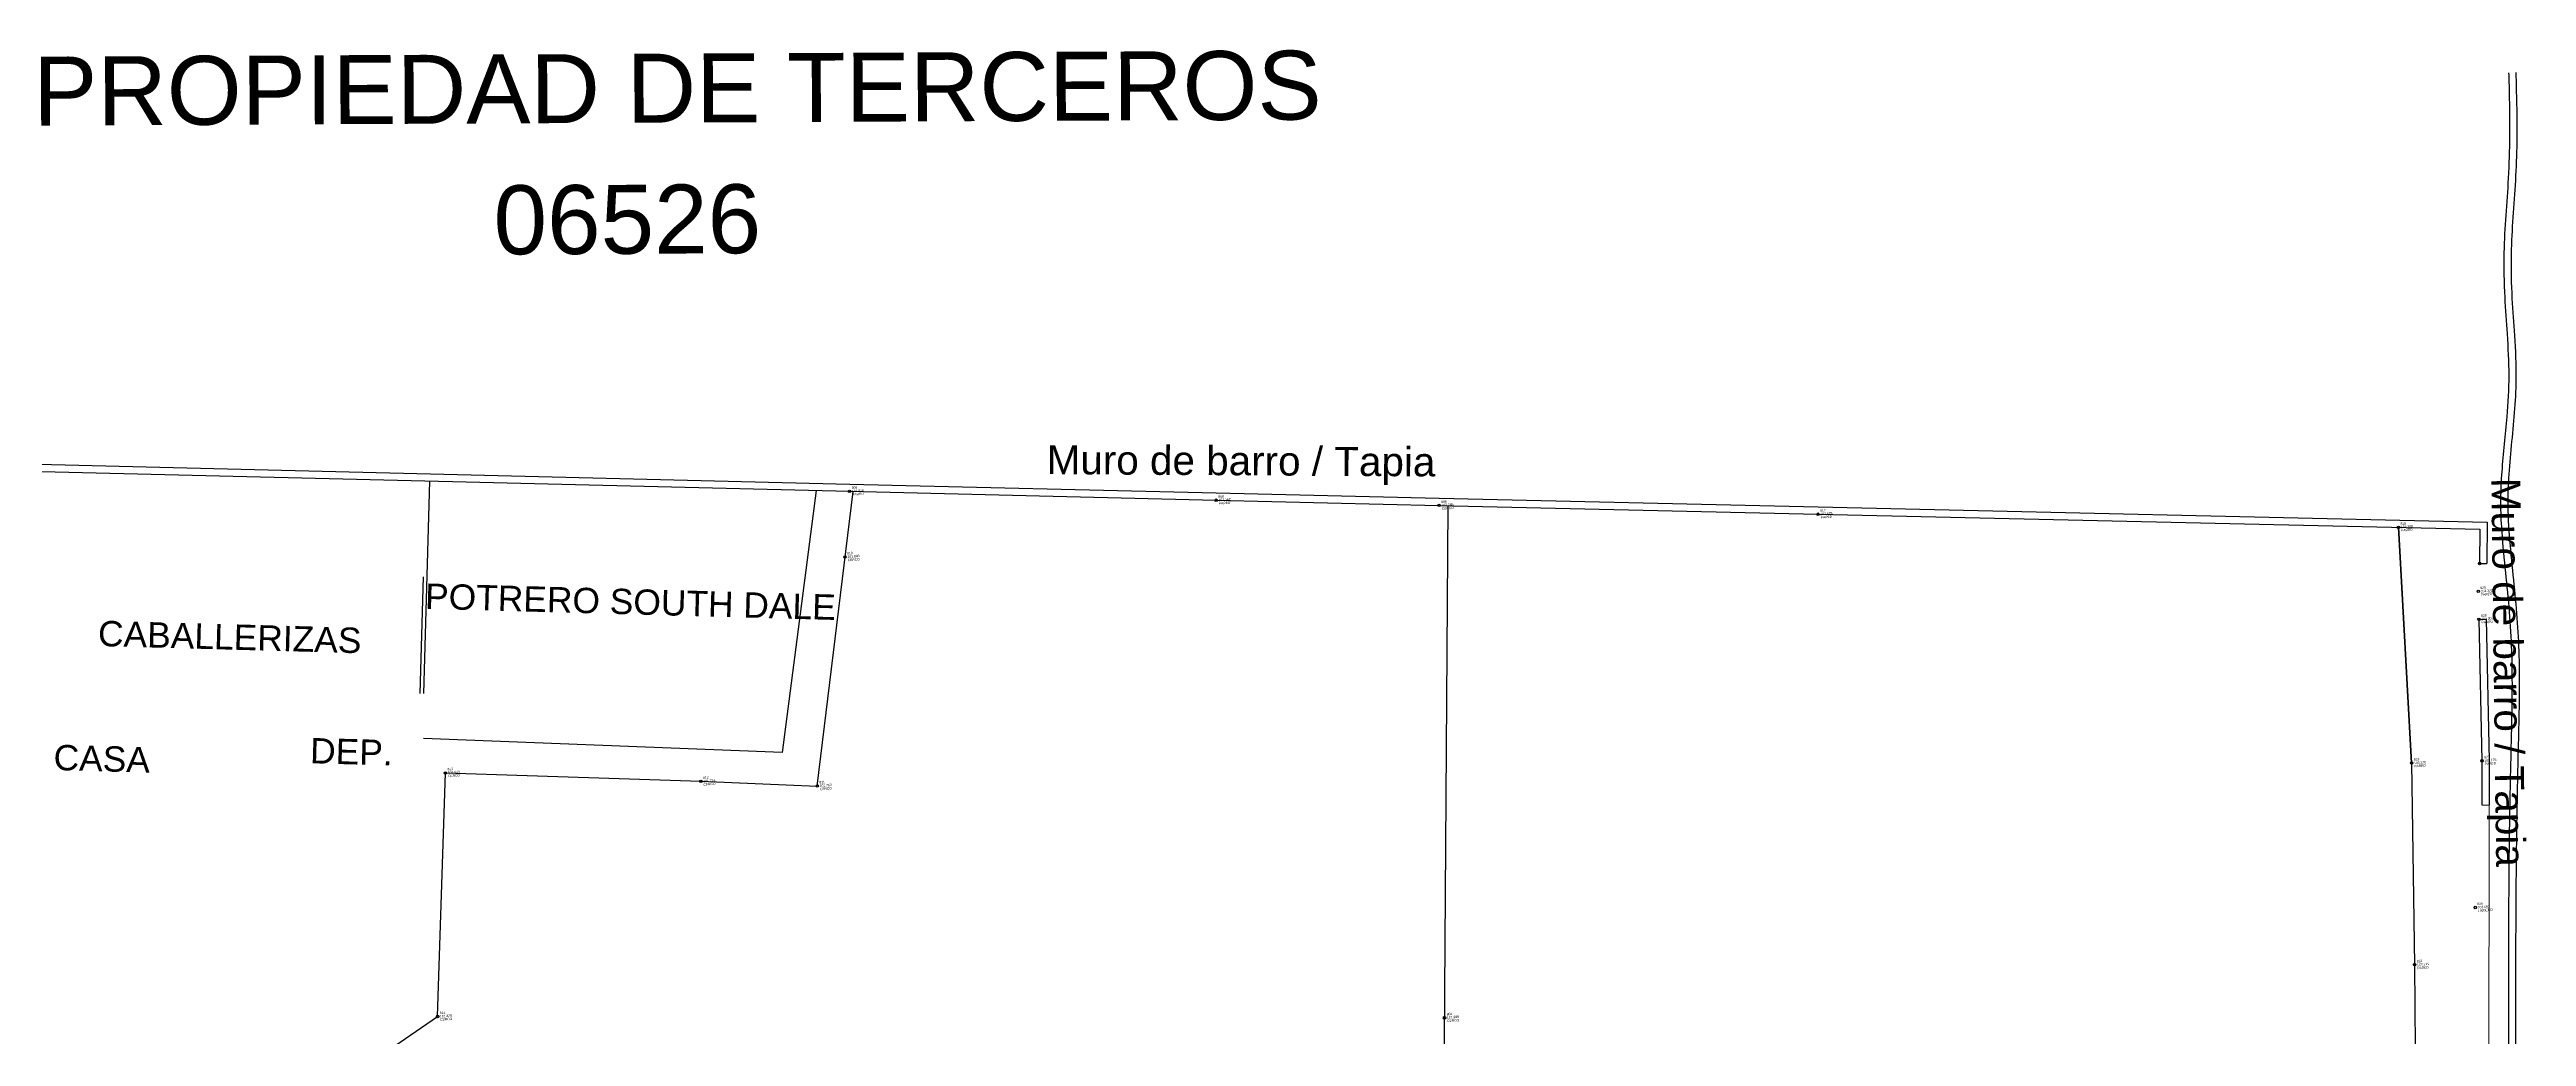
# Model space of a CAD drawing. Header units: metres. Extents: x -4524 to 2222, y -1534 to 2985.
# Drawn here: x -4026.9 to -3821.3, y 2903.2 to 2985 of the extents above; entities that cross this region are included whole.
import ezdxf
from ezdxf.enums import TextEntityAlignment as Align

# ---------------------------------------------------------------- set-up
doc = ezdxf.new("R2010")
doc.units = ezdxf.units.M
doc.header["$LTSCALE"] = 25.4
doc.header["$MEASUREMENT"] = 0
doc.layers.add('51', color=7, linetype='Continuous')
doc.layers.add('CANAL', color=140, linetype='Continuous')
doc.styles.add('CUADROS', font='')
doc.styles.get('CUADROS').set_extended_font_data('Arial')

msp = doc.modelspace()

# ---------------------------------------------------------------- linework, layer by layer
at = {"color": 30, "true_color": 0xf26722}
for p, q in [((-4071.98, 2951.69), (-3960.45, 2948.97)), ((-4027.52, 2950), (-3960.47, 2948.37)), ((-3960.47, 2948.37), (-3930.04, 2947.63)), ((-3960.45, 2948.97), (-3930.03, 2948.23)), ((-3930.03, 2948.23), (-3911.53, 2947.8)), ((-3911.53, 2947.8), (-3880.08, 2947.07)), ((-3930.04, 2947.63), (-3911.55, 2947.2)), ((-3911.55, 2947.2), (-3880.09, 2946.47)), ((-3880.09, 2946.47), (-3825.16, 2945.23)), ((-3880.08, 2947.07), (-3824.55, 2945.82)), ((-3824.55, 2945.82), (-3824.59, 2942.37)), ((-3825.16, 2945.23), (-3825.19, 2942.38)), ((-3825.19, 2942.38), (-3824.59, 2942.37)), ((-3825.25, 2937.75), (-3824.65, 2937.77)), ((-3825.25, 2937.75), (-3824.99, 2926.02)), ((-3824.65, 2937.77), (-3824.39, 2926.04)), ((-3824.99, 2926.02), (-3825, 2922.36)), ((-3824.39, 2926.04), (-3824.4, 2922.37)), ((-3825, 2922.36), (-3824.4, 2922.34))]:
    msp.add_line(p, q, dxfattribs=at)
for p, q in [((-3995.33, 2949.22), (-3995.82, 2931.6)), ((-3995.85, 2941.28), (-3996.12, 2931.61))]:
    msp.add_line(p, q)
at = {"color": 7, "lineweight": 30}
for p, q in [((-3963.23, 2948.43), (-3966.07, 2926.7)), ((-3963.15, 2923.93), (-3960.18, 2948.36)), ((-3911.31, 2874.67), (-3910.78, 2947.18)), ((-3830.83, 2925.83), (-3831.92, 2945.39)), ((-3831.92, 2945.39), (-3830.83, 2925.83)), ((-3966.07, 2926.7), (-3995.82, 2927.86)), ((-3830.83, 2925.83), (-3830.59, 2909.11)), ((-3994.66, 2904.82), (-3994.01, 2925.02)), ((-3994.01, 2925.02), (-3972.81, 2924.32)), ((-3972.81, 2924.32), (-3963.15, 2923.93)), ((-3830.59, 2909.11), (-3830.45, 2889.65)), ((-4001.84, 2899.9), (-3994.66, 2904.82))]:
    msp.add_line(p, q, dxfattribs=at)
at = {"linetype": 'Continuous'}
for p, q in [((-3960.47, 2948.37), (-3960.47, 2948.37)), ((-3960.47, 2948.37), (-3960.47, 2948.37)), ((-3930.04, 2947.63), (-3930.04, 2947.63)), ((-3930.04, 2947.63), (-3930.04, 2947.63)), ((-3911.55, 2947.2), (-3911.55, 2947.2)), ((-3911.55, 2947.2), (-3911.55, 2947.2)), ((-3880.09, 2946.47), (-3880.09, 2946.47)), ((-3880.09, 2946.47), (-3880.09, 2946.47)), ((-3831.92, 2945.39), (-3831.92, 2945.39)), ((-3831.92, 2945.39), (-3831.92, 2945.39)), ((-3960.84, 2942.92), (-3960.84, 2942.92)), ((-3960.84, 2942.92), (-3960.84, 2942.92)), ((-3825.19, 2942.38), (-3825.19, 2942.38)), ((-3825.19, 2942.38), (-3825.19, 2942.38)), ((-3825.3, 2940.07), (-3825.3, 2940.07)), ((-3825.3, 2940.07), (-3825.3, 2940.07)), ((-3825.25, 2937.75), (-3825.25, 2937.75)), ((-3825.25, 2937.75), (-3825.25, 2937.75)), ((-3830.83, 2925.83), (-3830.83, 2925.83)), ((-3830.83, 2925.83), (-3830.83, 2925.83)), ((-3824.99, 2926.02), (-3824.99, 2926.02)), ((-3824.99, 2926.02), (-3824.99, 2926.02)), ((-3994.01, 2925.02), (-3994.01, 2925.02)), ((-3994.01, 2925.02), (-3994.01, 2925.02)), ((-3972.81, 2924.32), (-3972.81, 2924.32)), ((-3972.81, 2924.32), (-3972.81, 2924.32)), ((-3963.15, 2923.93), (-3963.15, 2923.93)), ((-3963.15, 2923.93), (-3963.15, 2923.93)), ((-3825.55, 2913.86), (-3825.55, 2913.86)), ((-3825.55, 2913.86), (-3825.55, 2913.86)), ((-3830.59, 2909.11), (-3830.59, 2909.11)), ((-3830.59, 2909.11), (-3830.59, 2909.11)), ((-3994.66, 2904.82), (-3994.66, 2904.82)), ((-3994.66, 2904.82), (-3994.66, 2904.82)), ((-3911.09, 2904.71), (-3911.09, 2904.71)), ((-3911.09, 2904.71), (-3911.09, 2904.71))]:
    msp.add_line(p, q, dxfattribs=at)
at = {"color": 5, "lineweight": 20}
msp.add_line((-3824.47, 2850.69), (-3824.4, 2922.34), dxfattribs=at)
at = {"linetype": 'Continuous'}
for centre in [(-3960.47, 2948.37), (-3930.04, 2947.63), (-3911.55, 2947.2), (-3880.09, 2946.47), (-3831.92, 2945.39), (-3960.84, 2942.92), (-3825.19, 2942.38), (-3825.3, 2940.07), (-3825.25, 2937.75), (-3830.83, 2925.83), (-3824.99, 2926.02), (-3994.01, 2925.02), (-3972.81, 2924.32), (-3963.15, 2923.93), (-3825.55, 2913.86), (-3830.59, 2909.11), (-3994.66, 2904.82), (-3911.09, 2904.71)]:
    msp.add_circle(centre, 0.1, dxfattribs=at)
at = {"layer": 'CANAL', "color": 140, "ltscale": 0.4}
for points, knots in [([(-3822.64, 2773), (-3822.6, 2773.49), (-3822.57, 2773.97), (-3822.45, 2775.72), (-3822.37, 2776.98), (-3822.18, 2781.27), (-3822.19, 2784.29), (-3822.21, 2788.84), (-3822.22, 2790.35), (-3822.2, 2794.9), (-3822.11, 2797.93), (-3822.07, 2803.4), (-3822.11, 2805.85), (-3822.18, 2809.91), (-3822.21, 2811.52), (-3822.25, 2816.36), (-3822.19, 2819.58), (-3822.26, 2823.89), (-3822.29, 2824.99), (-3822.4, 2827.18), (-3822.47, 2828.28), (-3822.62, 2830.65), (-3822.7, 2831.92), (-3822.89, 2835.73), (-3822.92, 2838.27), (-3822.93, 2842.45), (-3822.92, 2844.09), (-3822.93, 2848.08), (-3822.96, 2850.44), (-3823, 2857.53), (-3822.98, 2862.26), (-3822.9, 2871.35), (-3822.85, 2875.72), (-3822.79, 2883.34), (-3822.77, 2886.58), (-3822.76, 2893.06), (-3822.76, 2896.3), (-3822.78, 2906.03), (-3822.79, 2912.52), (-3822.69, 2920.82), (-3822.66, 2922.63), (-3822.58, 2926.3), (-3822.53, 2928.15), (-3822.46, 2931.85), (-3822.46, 2933.69), (-3822.57, 2936.61), (-3822.64, 2937.69), (-3822.83, 2939.86), (-3822.95, 2940.95), (-3823.17, 2943.16), (-3823.29, 2944.29), (-3823.4, 2946.18), (-3823.43, 2946.95), (-3823.41, 2948.48), (-3823.38, 2949.24), (-3823.21, 2951.53), (-3823.04, 2953.04), (-3822.82, 2955.7), (-3822.74, 2956.84), (-3822.74, 2959.12), (-3822.81, 2960.27), (-3822.95, 2962.43), (-3823.03, 2963.44), (-3823.14, 2965.69), (-3823.16, 2966.92), (-3823.12, 2969.19), (-3823.06, 2970.22), (-3822.92, 2972.28), (-3822.84, 2973.3), (-3822.72, 2975.5), (-3822.68, 2976.67), (-3822.67, 2979.03), (-3822.68, 2980.21), (-3822.72, 2981.95), (-3822.73, 2982.51), (-3822.75, 2983.07)], [0.464816, 0.464816, 0.464816, 0.464816, 1.910727, 1.910727, 5.732182, 5.732182, 14.820846, 14.820846, 19.362837, 19.362837, 28.446817, 28.446817, 35.802837, 35.802837, 40.631258, 40.631258, 50.2881, 50.2881, 53.595347, 53.595347, 56.902594, 56.902594, 60.710368, 60.710368, 68.325917, 68.325917, 73.230197, 73.230197, 80.315521, 80.315521, 94.486168, 94.486168, 107.600603, 107.600603, 117.330893, 117.330893, 127.061184, 127.061184, 146.521765, 146.521765, 151.952623, 151.952623, 157.497948, 157.497948, 163.043273, 163.043273, 166.320673, 166.320673, 169.598073, 169.598073, 172.978467, 172.978467, 175.255012, 175.255012, 177.531557, 177.531557, 182.084648, 182.084648, 185.549122, 185.549122, 189.013597, 189.013597, 192.049286, 192.049286, 195.724154, 195.724154, 198.807238, 198.807238, 201.890323, 201.890323, 205.438426, 205.438426, 208.986529, 208.986529, 210.663375, 210.663375, 210.663375, 210.663375]), ([(-3822.03, 2773.04), (-3822, 2773.5), (-3821.97, 2773.95), (-3821.85, 2775.67), (-3821.77, 2776.94), (-3821.58, 2781.31), (-3821.59, 2784.4), (-3821.61, 2789), (-3821.62, 2790.5), (-3821.59, 2795.01), (-3821.51, 2798.01), (-3821.47, 2803.55), (-3821.51, 2806.07), (-3821.58, 2810.12), (-3821.61, 2811.65), (-3821.64, 2816.22), (-3821.59, 2819.28), (-3821.65, 2823.73), (-3821.69, 2825.13), (-3821.84, 2827.91), (-3821.93, 2829.3), (-3822.11, 2832.07), (-3822.18, 2833.44), (-3822.28, 2836.2), (-3822.3, 2837.58), (-3822.33, 2841.07), (-3822.32, 2843.17), (-3822.32, 2847.56), (-3822.35, 2849.84), (-3822.38, 2854.39), (-3822.39, 2856.66), (-3822.37, 2863.23), (-3822.34, 2867.51), (-3822.26, 2875.69), (-3822.22, 2879.59), (-3822.16, 2887.81), (-3822.16, 2892.13), (-3822.17, 2900.77), (-3822.18, 2905.09), (-3822.17, 2912.93), (-3822.15, 2916.46), (-3822.07, 2922.3), (-3822.02, 2924.63), (-3821.91, 2929.29), (-3821.84, 2931.62), (-3821.9, 2934.99), (-3821.94, 2936.04), (-3822.07, 2938.12), (-3822.17, 2939.16), (-3822.38, 2941.29), (-3822.5, 2942.38), (-3822.7, 2944.57), (-3822.79, 2945.65), (-3822.84, 2947.64), (-3822.81, 2948.54), (-3822.7, 2950.35), (-3822.62, 2951.25), (-3822.36, 2953.98), (-3822.17, 2955.8), (-3822.13, 2958.86), (-3822.19, 2960.07), (-3822.34, 2962.31), (-3822.42, 2963.33), (-3822.54, 2965.59), (-3822.56, 2966.82), (-3822.52, 2969.06), (-3822.47, 2970.07), (-3822.33, 2972.1), (-3822.25, 2973.12), (-3822.13, 2975.19), (-3822.09, 2976.25), (-3822.07, 2978.36), (-3822.07, 2979.42), (-3822.11, 2981.34), (-3822.13, 2982.21), (-3822.15, 2983.08)], [0.547608, 0.547608, 0.547608, 0.547608, 1.907467, 1.907467, 5.722402, 5.722402, 14.985071, 14.985071, 19.496358, 19.496358, 28.518932, 28.518932, 36.082893, 36.082893, 40.664299, 40.664299, 49.827113, 49.827113, 53.999742, 53.999742, 58.17237, 58.17237, 62.322319, 62.322319, 66.472267, 66.472267, 72.791674, 72.791674, 79.620992, 79.620992, 86.45031, 86.45031, 99.307695, 99.307695, 110.997072, 110.997072, 123.963628, 123.963628, 136.930185, 136.930185, 147.497858, 147.497858, 154.474496, 154.474496, 161.451134, 161.451134, 164.569916, 164.569916, 167.688698, 167.688698, 170.981301, 170.981301, 174.273905, 174.273905, 177.008406, 177.008406, 179.742907, 179.742907, 185.211909, 185.211909, 188.830926, 188.830926, 191.911949, 191.911949, 195.627725, 195.627725, 198.682107, 198.682107, 201.736489, 201.736489, 204.895194, 204.895194, 208.0539, 208.0539, 210.663375, 210.663375, 210.663375, 210.663375])]:
    msp.add_open_spline(points, degree=3, knots=knots, dxfattribs=at)

# ---------------------------------------------------------------- texts
at = {"color": 2, "char_height": 0.2, "attachment_point": 4, "rotation": 4.5222}
for s, insert in [('809', (-3960.29, 2948.66)), ('808', (-3929.86, 2947.92)), ('806', (-3911.37, 2947.49)), ('817', (-3879.92, 2946.76)), ('818', (-3831.75, 2945.68)), ('810', (-3960.67, 2943.22)), ('829', (-3825.13, 2940.36)), ('828', (-3825.07, 2938.05)), ('813', (-3993.83, 2925.32)), ('819', (-3830.65, 2926.12)), ('827', (-3824.81, 2926.32)), ('812', (-3972.63, 2924.61)), ('811', (-3962.98, 2924.23)), ('826', (-3825.38, 2914.15)), ('820', (-3830.41, 2909.4)), ('814', (-3994.48, 2905.11)), ('804', (-3910.91, 2905.01))]:
    msp.add_mtext(s, dxfattribs=dict(at, insert=insert))
at = {"color": 1, "char_height": 0.2, "attachment_point": 4, "rotation": 4.5222}
for s, insert in [('101.876', (-3960.27, 2948.38)), ('102.162', (-3929.84, 2947.64)), ('102.285', (-3911.35, 2947.21)), ('102.679', (-3879.9, 2946.48)), ('103.308', (-3831.72, 2945.4)), ('101.848', (-3960.64, 2942.94)), ('103.342', (-3825.1, 2940.08)), ('103.301', (-3825.05, 2937.77)), ('101.544', (-3993.81, 2925.04)), ('103.220', (-3830.63, 2925.84)), ('103.175', (-3824.79, 2926.04)), ('101.714', (-3972.61, 2924.33)), ('101.752', (-3962.95, 2923.95)), ('103.091', (-3825.35, 2913.87)), ('103.114', (-3830.39, 2909.12)), ('101.329', (-3994.46, 2904.83)), ('101.989', (-3910.89, 2904.73))]:
    msp.add_mtext(s, dxfattribs=dict(at, insert=insert))
at = {"color": 3, "char_height": 0.2, "attachment_point": 4, "rotation": 4.5222}
for s, insert in [('PARED', (-3960.25, 2948.1)), ('PARED', (-3929.82, 2947.36)), ('CERCO', (-3911.32, 2946.93)), ('PARED', (-3879.87, 2946.2)), ('PARED', (-3831.7, 2945.12)), ('CERCO', (-3960.62, 2942.66)), ('PARED', (-3825.08, 2939.8)), ('PARED', (-3825.03, 2937.49)), ('PARED', (-3830.61, 2925.57)), ('PARED', (-3824.77, 2925.76)), ('CERCO', (-3993.79, 2924.76)), ('CERCO', (-3972.59, 2924.05)), ('CERCO', (-3962.93, 2923.67)), ('LINDERO', (-3825.33, 2913.59)), ('PARED', (-3830.36, 2908.84)), ('CERCO', (-3994.44, 2904.56)), ('CERCO', (-3910.87, 2904.45))]:
    msp.add_mtext(s, dxfattribs=dict(at, insert=insert))
at = {"layer": '51', "color": 7, "linetype": 'Continuous', "style": 'CUADROS'}
for s, height, rotation, p in [('PROPIEDAD DE TERCEROS', 5.7166, 0.2709, (-4028.21, 2978.69)), ('06526', 5.717, 0.2709, (-3990, 2968.01)), ('POTRERO SOUTH DALE', 2.1017, 358.4348, (-3995.72, 2938.63)), ('CABALLERIZAS', 2.1017, 358.4348, (-4022.86, 2935.54, 102)), ('CASA', 2.102, 358.4348, (-4026.55, 2925.26)), ('DEP.', 2.102, 358.4348, (-4005.26, 2925.82))]:
    msp.add_text(s, height=height, rotation=rotation, dxfattribs=at).set_placement(p)
for rotation, p in [(359.6626, (-3927.98, 2950.6)), (270.7273, (-3823.11, 2933.36))]:
    msp.add_text('Muro de barro / Tapia', height=2.4019, rotation=rotation, dxfattribs=at).set_placement(p, align=Align.MIDDLE)

doc.saveas('drawing.dxf')
